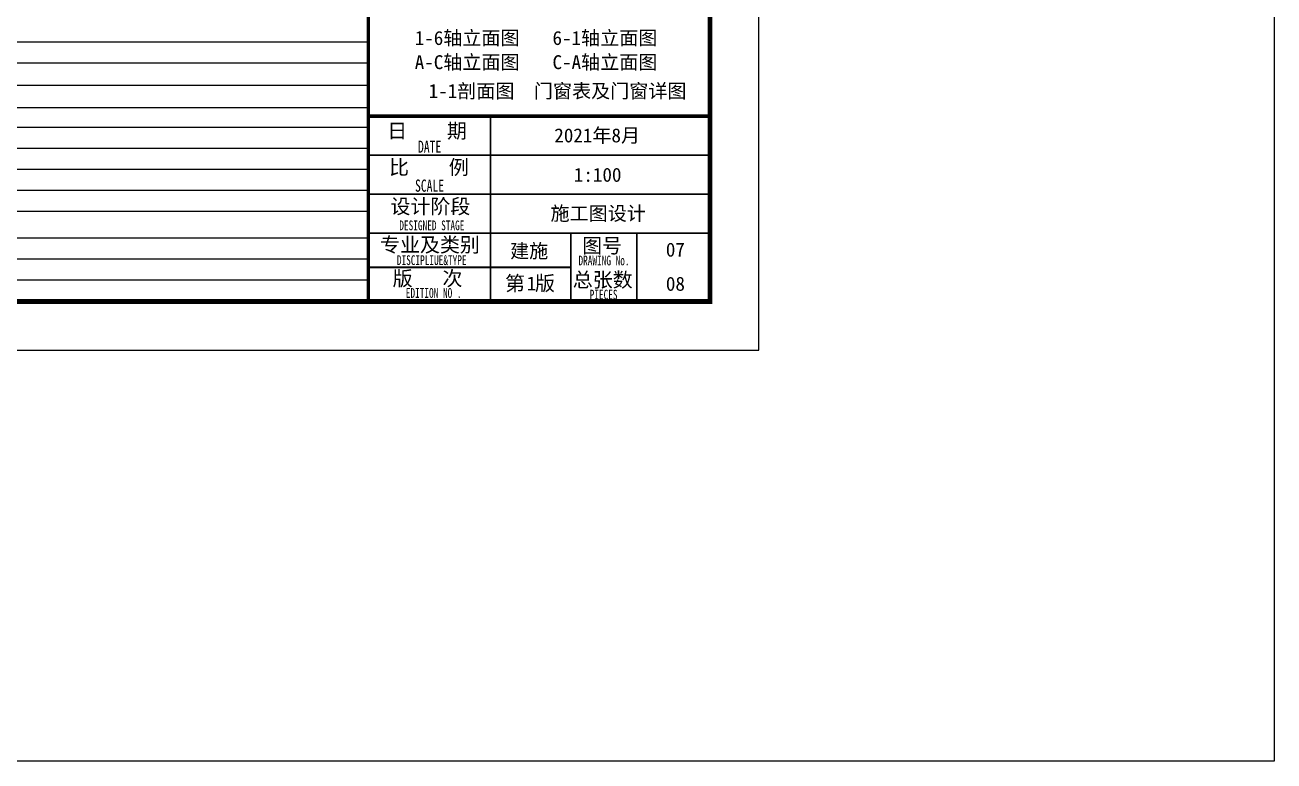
# Model space of a CAD drawing. Extents: x 1188826 to 1909461, y 608442 to 1651179.
# Drawn here: x 1850511 to 1876113, y 1001679 to 1016771 of the extents above; entities that cross this region are included whole.
import ezdxf

# ---------------------------------------------------------------- set-up
doc = ezdxf.new("R2010")
doc.units = 0
doc.header["$LTSCALE"] = 1000
doc.header["$MEASUREMENT"] = 0
doc.layers.add('DIM_MODI', color=1, linetype='Continuous', plot=False)
doc.layers.add('WALL', color=9, linetype='Continuous', lineweight=40)
doc.layers.add('图签', color=147, linetype='Continuous', lineweight=18)
doc.layers.add('图框', color=140, linetype='Continuous')
doc.layers.add('图签文字', color=147, linetype='Continuous')
doc.styles.add('宋体', font='', dxfattribs={"height": 50})
doc.styles.add('建筑图签-1', font='simhei.ttf', dxfattribs={"width": 0.7})
doc.styles.get('宋体').set_extended_font_data('SimSun')

# ---------------------------------------------------------------- blocks, each defined once
blk = doc.blocks.new('21414122312')
at = {"layer": '图框'}
for points, const_width in [([(0, 0), (0, 40000)], 70), ([(0, 3800), (7000, 3800)], 70), ([(2500, 1400), (2500, 3800)], 35), ([(0, 3000), (7000, 3000)], 35), ([(0, 2200), (7000, 2200)], 35), ([(0, 1400), (7000, 1400)], 35), ([(0, 1400), (6500, 1400)], 35), ([(2500, 0), (2500, 1400)], 35), ([(4150, 0), (4150, 1400)], 35), ([(4150, 0), (4150, 1400)], 35), ([(4150, 0), (4150, 1400)], 35), ([(5500, 0), (5500, 1400)], 35), ([(0, 700), (4150, 700)], 35)]:
    blk.add_lwpolyline(points, dxfattribs=dict(at, const_width=const_width))
at = {"layer": '图框', "style": '建筑图签-1', "width": 0.7}
for s, height, p in [('DATE', 250, (1016, 3049)), ('SCALE', 250, (955, 2250)), ('DESIGNED STAGE', 200, (633, 1460)), ('DISCIPLIUE&TYPE', 200, (583, 747)), ('DRAWING No.', 200, (4305, 740)), ('EDITION NO .', 200, (766, 74)), ('PIECES', 200, (4534, 40))]:
    blk.add_text(s, height=height, dxfattribs=at).set_placement(p)
at = {"layer": '图签', "color": 2, "style": '宋体'}
for s, height, p in [('2021年8月', 286.7, (3810, 3262)), ('施工图设计', 286.7, (3732, 1662)), ('建施', 286.7, (2904, 893)), ('1', 287, (3243, 225)), ('08', 286.7, (6097, 219))]:
    blk.add_text(s, height=height, dxfattribs=at).set_placement(p)
at = {"layer": '图签文字', "color": 7, "style": '建筑图签-1'}
for s, p in [('日    期', (384, 3349)), ('比    例', (422, 2602)), ('设计阶段', (452, 1800)), ('专业及类别', (238, 1013)), ('图号', (4381, 994)), ('版   次 ', (496, 323)), ('第 版', (2801, 223)), ('总张数', (4188, 294))]:
    blk.add_text(s, height=300, dxfattribs=at).set_placement(p)
blk = doc.blocks.new('12412312312321312')
at = {"layer": '图框'}
for p, q in [((31062, 8355), (31062, 0)), ((31062, 7920), (31062, 0)), ((19240, 5320), (31062, 5320)), ((19240, 4890), (31062, 4890)), ((19240, 4434), (31062, 4434)), ((19240, 3978), (31062, 3978)), ((19240, 3574), (31062, 3574)), ((19240, 3144), (31062, 3144)), ((19240, 2714), (31062, 2714)), ((19240, 2284), (31062, 2284)), ((19240, 1854), (31062, 1854)), ((19240, 1307), (31062, 1307)), ((19240, 871), (31062, 871)), ((31062, 436), (19240, 436)), ((31062, 0), (18565, 0)), ((31062, 0), (19240, 0))]:
    blk.add_line(p, q, dxfattribs=at)
blk.add_lwpolyline([(31062, 11227), (0, 11227), (0, 0), (31062, 0)], close=True, dxfattribs=at)

msp = doc.modelspace()

# ---------------------------------------------------------------- linework, layer by layer
at = {"layer": 'DIM_MODI'}
msp.add_lwpolyline([(1770087, 1059205), (1876113, 1059205), (1876113, 1001679), (1770087, 1001679)], close=True, dxfattribs=at)
at = {"layer": '图框'}
msp.add_lwpolyline([(1791251, 1010102), (1865551, 1010102), (1865551, 1052102), (1791251, 1052102)], close=True, dxfattribs=at)
at = {"layer": '图框', "const_width": 100}
msp.add_lwpolyline([(1793751, 1011102), (1864551, 1011102), (1864551, 1051102), (1793751, 1051102)], close=True, dxfattribs=at)

# ---------------------------------------------------------------- block references
at = {"layer": 'WALL'}
for name, p in [('21414122312', (1857551, 1011102)), ('12412312312321312', (1826489, 1011102))]:
    msp.add_blockref(name, p, dxfattribs=at)

# ---------------------------------------------------------------- texts
at = {"layer": '图签', "color": 2, "style": '宋体'}
for s, p in [('1-6轴立面图', (1858500, 1016361)), ('6-1轴立面图', (1861324, 1016361)), ('A-C轴立面图', (1858500, 1015865)), ('C-A轴立面图', (1861324, 1015865)), ('1-1剖面图', (1858785, 1015274)), ('门窗表及门窗详图', (1860942, 1015274)), ('1:100', (1861762, 1013556)), ('07', (1863647, 1012021))]:
    msp.add_text(s, height=286.7, dxfattribs=at).set_placement(p)

doc.saveas('drawing.dxf')
